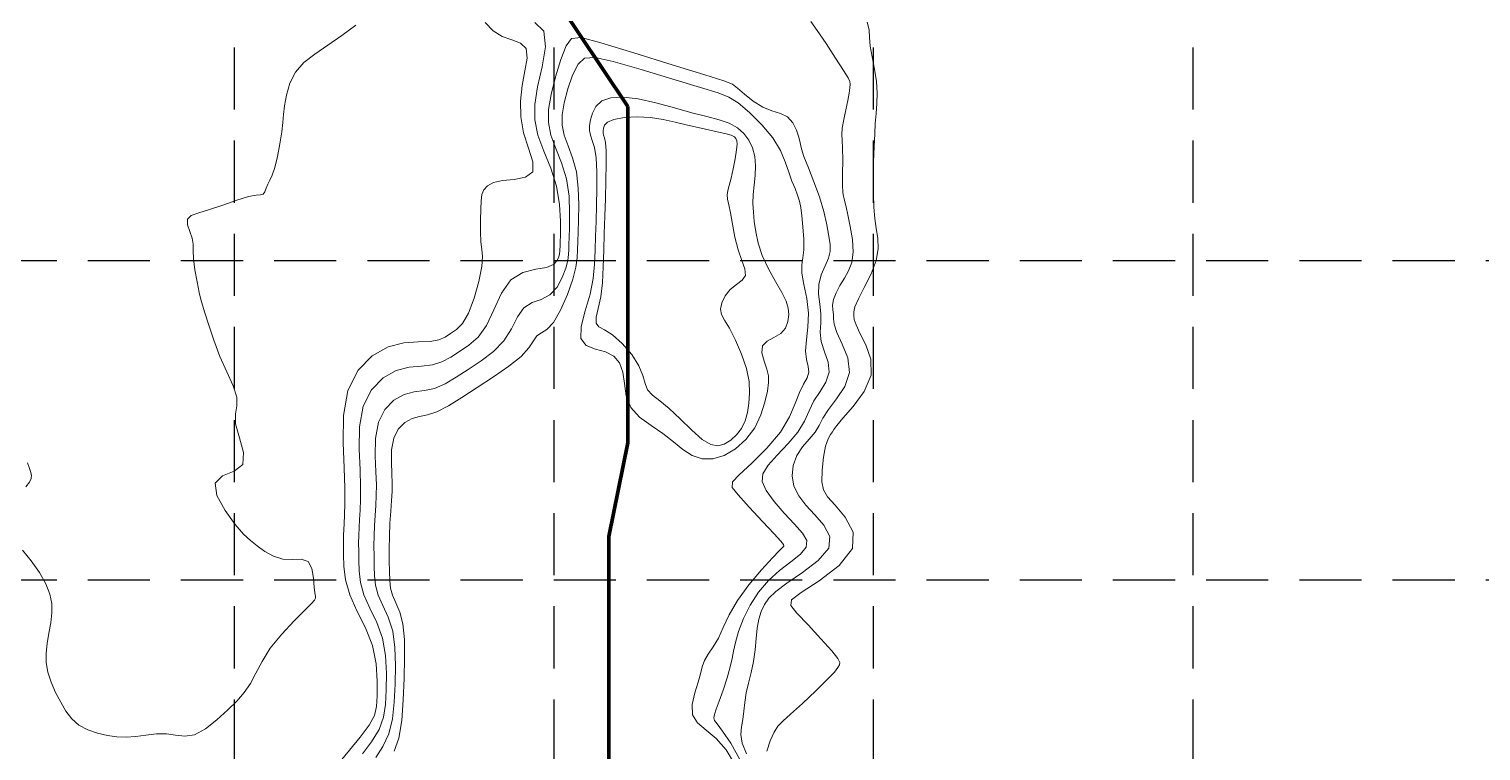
# Model space of a CAD drawing. Header units: inches. Extents: x 45655 to 51424, y 20024 to 23633.
# Drawn here: x 50011.4 to 50420.4, y 21870.3 to 22073.7 of the extents above; entities that cross this region are included whole.
import ezdxf

# ---------------------------------------------------------------- set-up
doc = ezdxf.new("R2010")
doc.units = ezdxf.units.IN
doc.header["$MEASUREMENT"] = 0
doc.linetypes.add('HIDDEN', pattern=[0.375, 0.25, -0.125])
doc.layers.add('CREEK', color=5, linetype='Continuous', lineweight=211)
doc.layers.add('CTR', color=43, linetype='Continuous', lineweight=9)
doc.layers.add('GRID', color=254, linetype='HIDDEN')

msp = doc.modelspace()

# ---------------------------------------------------------------- linework, layer by layer
at = {"layer": 'CREEK'}
for p, q in [((50158.98, 22083.55), (50180.07, 22051.93)), ((50180.07, 22051.93), (50180.07, 22030.86)), ((50180.07, 22030.86), (50180.07, 21957.08)), ((50180.07, 21957.08), (50174.79, 21930.73)), ((50174.79, 21930.73), (50174.79, 21846.41))]:
    msp.add_line(p, q, dxfattribs=at)
at = {"layer": 'CTR', "color": 5}
for points, elevation in [([(50099.1, 21867.32), (50101.67, 21870.56), (50104.68, 21874.22), (50107.25, 21877.6), (50108.72, 21880.3), (50109.3, 21882.81), (50109.47, 21885.85), (50109.51, 21889.97), (50109.2, 21894.87), (50108.16, 21900.04), (50106.17, 21905.03), (50103.8, 21909.78), (50101.76, 21914.3), (50100.59, 21918.56), (50100.14, 21922.38), (50100.04, 21925.54), (50100, 21927.9), (50099.98, 21929.67), (50100, 21931.15), (50100.07, 21932.63), (50100.17, 21934.41), (50100.29, 21936.77), (50100.37, 21939.99), (50100.36, 21944.34), (50100.18, 21950.05), (50099.89, 21957.16), (50100.03, 21964.81), (50101.28, 21971.91), (50104.11, 21977.58), (50108.09, 21981.68), (50112.59, 21984.22), (50117.04, 21985.34), (50121.07, 21985.61), (50124.39, 21985.69), (50126.83, 21986.13), (50128.63, 21986.92), (50130.19, 21987.9), (50131.82, 21989.04), (50133.51, 21990.77), (50135.21, 21993.62), (50136.81, 21997.85), (50138.13, 22002.62), (50138.96, 22006.81), (50139.17, 22009.62), (50138.98, 22011.63), (50138.71, 22013.74), (50138.58, 22016.62), (50138.59, 22019.89), (50138.66, 22022.95), (50138.76, 22025.32), (50139.01, 22027.08), (50139.57, 22028.43), (50140.6, 22029.56), (50142.3, 22030.44), (50144.82, 22031.02), (50148.12, 22031.37), (50151.32, 22031.98), (50153.31, 22033.48), (50153.34, 22036.3), (50152.11, 22040.14), (50150.69, 22044.52), (50149.92, 22049), (50149.85, 22053.45), (50150.33, 22057.81), (50151.13, 22061.97), (50151.7, 22065.56), (50151.43, 22068.23), (50149.88, 22069.75), (50147.44, 22070.65), (50144.7, 22071.63), (50142.14, 22073.26), (50139.88, 22075.57)], 568), ([(50105.38, 21869.5), (50107.89, 21872.88), (50110.03, 21876.38), (50111.28, 21879.82), (50111.82, 21883.42), (50112, 21887.48), (50112.08, 21892.16), (50111.86, 21897.17), (50111.01, 21902.05), (50109.4, 21906.5), (50107.46, 21910.53), (50105.78, 21914.25), (50104.83, 21917.77), (50104.45, 21921.03), (50104.35, 21923.97), (50104.3, 21926.54), (50104.28, 21928.86), (50104.32, 21931.04), (50104.42, 21933.23), (50104.56, 21935.55), (50104.7, 21938.13), (50104.8, 21941.12), (50104.82, 21944.81), (50104.67, 21949.51), (50104.43, 21955.33), (50104.54, 21961.59), (50105.57, 21967.41), (50107.88, 21972.06), (50111.15, 21975.41), (50114.83, 21977.49), (50118.49, 21978.42), (50121.94, 21978.74), (50125.04, 21979.08), (50127.74, 21979.94), (50130.21, 21981.26), (50132.68, 21982.85), (50135.29, 21984.63), (50137.92, 21986.93), (50140.33, 21990.2), (50142.4, 21994.62), (50144.51, 21999.3), (50147.12, 22003.09), (50150.52, 22005.16), (50154.15, 22006.03), (50157.22, 22006.57), (50159.18, 22007.41), (50160.2, 22008.5), (50160.66, 22009.57), (50160.87, 22010.42), (50160.96, 22011.09), (50160.99, 22011.67), (50161, 22012.32), (50161.04, 22013.53), (50161.1, 22015.81), (50161.14, 22019.55), (50160.9, 22024.32), (50160.04, 22029.48), (50158.38, 22034.55), (50156.41, 22039.35), (50154.74, 22043.87), (50153.9, 22048.14), (50153.9, 22052.51), (50154.68, 22057.45), (50155.99, 22063.12), (50156.95, 22068.69), (50156.48, 22073.12), (50153.94, 22075.6)], 566), ([(50231.68, 22075.85), (50233.44, 22073.28), (50235.94, 22069.61), (50238.63, 22065.54), (50240.86, 22062.09), (50242.13, 22060.01), (50242.62, 22058.92), (50242.69, 22058.15), (50242.63, 22057.14), (50242.44, 22055.67), (50242.07, 22053.63), (50241.51, 22051.01), (50240.91, 22048.22), (50240.49, 22045.79), (50240.37, 22044.02), (50240.46, 22042.39), (50240.59, 22040.12), (50240.61, 22036.76), (50240.59, 22032.97), (50240.58, 22029.72), (50240.67, 22027.7), (50240.82, 22026.61), (50241.02, 22025.89), (50241.24, 22025), (50241.55, 22023.6), (50242.04, 22021.35), (50242.73, 22018.12), (50243.35, 22014.4), (50243.58, 22010.84), (50243.18, 22007.97), (50242.26, 22005.63), (50241.08, 22003.54), (50239.83, 22001.45), (50238.74, 21999.42), (50238.01, 21997.55), (50237.78, 21995.96), (50237.87, 21994.58), (50237.99, 21993.33), (50238, 21992.09), (50238.18, 21990.52), (50238.96, 21988.23), (50240.51, 21984.97), (50242.05, 21981.05), (50242.5, 21976.94), (50241.23, 21973.03), (50238.91, 21969.49), (50236.59, 21966.49), (50235.04, 21964.07), (50233.98, 21962.04), (50232.83, 21960.15), (50231.2, 21958.17), (50229.33, 21955.99), (50227.7, 21953.52), (50226.67, 21950.74), (50226.37, 21947.81), (50226.89, 21944.91), (50228.24, 21942.21), (50230.26, 21939.58), (50232.74, 21936.87), (50235.29, 21933.92), (50236.96, 21930.76), (50236.67, 21927.41), (50233.74, 21923.93), (50229.3, 21920.57), (50224.91, 21917.61), (50221.78, 21915.26), (50219.81, 21913.32), (50218.57, 21911.52), (50217.65, 21909.61), (50216.97, 21907.46), (50216.5, 21904.94), (50216.2, 21902), (50215.92, 21898.78), (50215.51, 21895.52), (50214.85, 21892.41), (50214.09, 21889.44), (50213.44, 21886.64), (50213.04, 21883.97), (50212.78, 21881.47), (50212.49, 21879.18), (50212.11, 21877.06), (50211.92, 21874.9), (50212.33, 21872.45), (50213.55, 21869.48)], 566), ([(50247.55, 22075.63), (50248.03, 22073.5), (50248.17, 22071.39), (50248.38, 22068.93), (50248.92, 22065.87), (50249.6, 22062.41), (50250.14, 22058.93), (50250.32, 22055.7), (50250.22, 22052.71), (50250.01, 22049.89), (50249.8, 22047.15), (50249.63, 22044.16), (50249.47, 22040.6), (50249.33, 22036.29), (50249.25, 22031.64), (50249.26, 22027.23), (50249.4, 22023.51), (50249.67, 22020.36), (50250.05, 22017.53), (50250.48, 22014.76), (50250.62, 22011.83), (50250.07, 22008.5), (50248.6, 22004.7), (50246.71, 22000.9), (50245.04, 21997.69), (50244.08, 21995.49), (50243.75, 21994.07), (50243.74, 21993.01), (50243.88, 21991.89), (50244.37, 21990.36), (50245.43, 21988.06), (50247.12, 21984.78), (50248.56, 21980.72), (50248.65, 21976.21), (50246.68, 21971.59), (50243.59, 21967.38), (50240.67, 21964.06), (50238.94, 21962), (50238.14, 21960.87), (50237.7, 21960.18), (50237.15, 21959.45), (50236.48, 21958.28), (50235.8, 21956.21), (50235.19, 21953.04), (50234.8, 21949.41), (50234.75, 21946.15), (50235.21, 21943.83), (50236.37, 21941.91), (50238.46, 21939.57), (50241.33, 21936.2), (50243.56, 21931.99), (50243.34, 21927.3), (50239.61, 21922.56), (50234.01, 21918.26), (50228.91, 21914.93), (50226.23, 21912.87), (50225.98, 21911.3), (50227.7, 21909.16), (50230.86, 21905.8), (50234.5, 21901.9), (50237.56, 21898.5), (50239.26, 21896.36), (50239.81, 21895.22), (50239.71, 21894.53), (50239.29, 21893.77), (50238.27, 21892.54), (50236.25, 21890.42), (50233.02, 21887.24), (50229.28, 21883.69), (50225.95, 21880.63), (50223.72, 21878.66), (50222.34, 21877.26), (50221.29, 21875.59), (50220.21, 21873.11), (50219.25, 21870.19)], 568), ([(50111.66, 21966.52), (50114.2, 21969.14), (50117.07, 21970.75), (50119.95, 21971.5), (50122.8, 21971.87), (50125.69, 21972.47), (50128.66, 21973.74), (50131.79, 21975.6), (50135.16, 21977.8), (50138.76, 21980.19), (50142.26, 21982.82), (50145.2, 21985.85), (50147.32, 21989.28), (50149.01, 21992.61), (50150.82, 21995.18), (50153.13, 21996.64), (50155.72, 21997.55), (50158.17, 21998.8), (50160.16, 22000.98), (50161.64, 22003.72), (50162.63, 22006.38), (50163.17, 22008.51), (50163.39, 22010.18), (50163.46, 22011.6), (50163.5, 22013.08), (50163.56, 22015.02), (50163.64, 22017.85), (50163.71, 22021.86), (50163.53, 22026.61), (50162.82, 22031.48), (50161.46, 22035.99), (50159.83, 22040.09), (50158.45, 22043.86), (50157.75, 22047.4), (50157.77, 22051.08), (50158.46, 22055.3), (50159.72, 22060.23), (50161.27, 22065.14), (50162.77, 22069.02), (50164.21, 22071.08), (50166.92, 22071.32), (50172.5, 22069.86), (50181.83, 22067.03), (50192.63, 22063.67), (50201.8, 22060.8), (50207.11, 22059.12), (50209.56, 22058.15), (50211.02, 22057.09), (50212.96, 22055.4), (50215.43, 22053.41), (50218.11, 22051.71), (50220.7, 22050.69), (50223.07, 22049.97), (50225.04, 22048.97), (50226.54, 22047.3), (50227.59, 22045.26), (50228.24, 22043.28), (50228.61, 22041.65), (50228.98, 22040), (50229.68, 22037.77), (50230.94, 22034.59), (50232.51, 22030.69), (50234.06, 22026.48), (50235.28, 22022.35), (50236.16, 22018.57), (50236.76, 22015.4), (50237.1, 22013.01), (50237.1, 22011.07), (50236.62, 22009.17), (50235.66, 22006.96), (50234.59, 22004.44), (50233.88, 22001.76), (50233.84, 21998.99), (50234.19, 21996.22), (50234.48, 21993.51), (50234.42, 21990.9), (50234.29, 21988.31), (50234.57, 21985.64), (50235.49, 21982.78), (50236.48, 21979.86), (50236.79, 21976.99), (50235.9, 21974.25), (50234.25, 21971.59), (50232.5, 21968.92), (50231.15, 21966.15), (50229.83, 21963.23), (50227.97, 21960.13), (50225.23, 21956.89), (50222.18, 21953.69), (50219.6, 21950.83), (50218.14, 21948.43), (50217.94, 21946.2), (50219.02, 21943.67), (50221.28, 21940.58), (50224.16, 21937.26), (50227.01, 21934.17), (50229.25, 21931.66), (50230.47, 21929.6), (50230.35, 21927.72), (50228.72, 21925.78), (50226.02, 21923.63), (50222.86, 21921.16), (50219.75, 21918.28), (50216.94, 21915.01), (50214.55, 21911.42), (50212.67, 21907.61), (50211.3, 21903.95), (50210.39, 21900.81), (50209.87, 21898.44), (50209.49, 21896.38), (50208.95, 21893.99), (50208.04, 21890.87), (50206.93, 21887.44), (50205.85, 21884.35), (50205.02, 21882.07), (50204.52, 21880.55), (50204.33, 21879.59), (50204.52, 21878.91), (50205.26, 21877.9), (50206.76, 21875.91), (50209.08, 21872.44), (50211.65, 21867.85)], 564), ([(50115.44, 21961), (50117.26, 21962.86), (50119.32, 21964.02), (50121.41, 21964.58), (50123.67, 21965.01), (50126.33, 21965.85), (50129.58, 21967.54), (50133.37, 21969.94), (50137.65, 21972.76), (50142.23, 21975.75), (50146.6, 21978.71), (50150.08, 21981.49), (50152.24, 21983.93), (50153.52, 21985.9), (50154.51, 21987.29), (50155.74, 21988.11), (50157.3, 21989.07), (50159.13, 21991.04), (50161.15, 21994.55), (50163.09, 21998.93), (50164.61, 22003.2), (50165.46, 22006.59), (50165.82, 22009.26), (50165.93, 22011.55), (50166, 22013.85), (50166.09, 22016.52), (50166.19, 22019.89), (50166.27, 22024.16), (50166.15, 22028.89), (50165.61, 22033.47), (50164.54, 22037.44), (50163.25, 22040.84), (50162.15, 22043.84), (50161.59, 22046.65), (50161.62, 22049.57), (50162.16, 22052.92), (50163.19, 22056.84), (50164.54, 22060.73), (50166.11, 22063.84), (50167.92, 22065.51), (50170.86, 22065.73), (50176.01, 22064.6), (50183.89, 22062.33), (50192.82, 22059.62), (50200.58, 22057.26), (50205.55, 22055.75), (50208.59, 22054.57), (50211.16, 22052.92), (50214.38, 22050.22), (50217.87, 22046.75), (50220.94, 22043.04), (50223.06, 22039.51), (50224.42, 22036.28), (50225.41, 22033.41), (50226.33, 22030.9), (50227.19, 22028.75), (50227.91, 22026.89), (50228.42, 22025.25), (50228.79, 22023.45), (50229.1, 22021.11), (50229.42, 22017.98), (50229.64, 22014.56), (50229.63, 22011.5), (50229.36, 22009.23), (50229.08, 22007.3), (50229.12, 22004.97), (50229.71, 22001.73), (50230.49, 21997.83), (50230.97, 21993.7), (50230.84, 21989.72), (50230.41, 21986.11), (50230.17, 21983.04), (50230.45, 21980.61), (50230.92, 21978.67), (50231.08, 21977.03), (50230.57, 21975.47), (50229.59, 21973.69), (50228.42, 21971.34), (50227.26, 21968.22), (50225.67, 21964.41), (50223.1, 21960.11), (50219.28, 21955.6), (50215.03, 21951.4), (50211.5, 21948.14), (50209.62, 21946.13), (50209.52, 21944.58), (50211.16, 21942.43), (50214.3, 21938.96), (50218.05, 21934.93), (50221.29, 21931.46), (50223.21, 21929.39), (50223.99, 21928.44), (50224.05, 21928.04), (50223.7, 21927.64), (50222.73, 21926.69), (50220.8, 21924.71), (50217.75, 21921.34), (50214.2, 21917.11), (50210.97, 21912.67), (50208.64, 21908.62), (50206.99, 21905.08), (50205.6, 21902.09), (50204.14, 21899.63), (50202.75, 21897.58), (50201.66, 21895.76), (50201.02, 21894.01), (50200.56, 21892.06), (50199.95, 21889.65), (50198.99, 21886.65), (50198.2, 21883.42), (50198.28, 21880.49), (50199.73, 21878.21), (50202.16, 21876.17), (50205.02, 21873.78), (50207.8, 21870.61), (50210.17, 21866.67)], 562), ([(50219.28, 21977.92), (50219.71, 21975.99), (50219.74, 21974.08), (50219.4, 21971.72), (50218.73, 21968.59), (50217.6, 21965), (50215.84, 21961.36), (50213.37, 21958.08), (50210.4, 21955.41), (50207.22, 21953.52), (50204.08, 21952.59), (50201.07, 21952.61), (50198.23, 21953.53), (50195.59, 21955.24), (50192.94, 21957.45), (50189.98, 21959.79), (50186.64, 21962.03), (50183.39, 21964.36), (50180.93, 21967.07), (50179.67, 21970.34), (50179.16, 21973.83), (50178.71, 21977.07), (50177.74, 21979.63), (50176.14, 21981.51), (50173.85, 21982.77), (50171.03, 21983.56), (50168.39, 21984.54), (50166.83, 21986.49), (50166.94, 21989.92), (50168.12, 21994.34), (50169.49, 21999.04), (50170.33, 22003.42), (50170.71, 22007.5), (50170.87, 22011.44), (50170.99, 22015.39), (50171.14, 22019.52), (50171.28, 22023.97), (50171.39, 22028.76), (50171.4, 22033.46), (50171.19, 22037.46), (50170.7, 22040.33), (50170.09, 22042.32), (50169.57, 22043.81), (50169.3, 22045.16), (50169.3, 22046.56), (50169.56, 22048.16), (50170.11, 22050.04), (50171.11, 22051.93), (50172.79, 22053.47), (50175.34, 22054.35), (50178.77, 22054.55), (50183.02, 22054.06), (50187.98, 22052.96), (50193.2, 22051.54), (50198.13, 22050.16), (50202.35, 22049.09), (50205.83, 22048.19), (50208.66, 22047.19), (50210.95, 22045.91), (50212.75, 22044.3), (50214.14, 22042.4), (50215.17, 22040.21), (50215.83, 22037.79), (50216.1, 22035.19), (50216, 22032.48), (50215.69, 22029.75), (50215.42, 22027.1), (50215.34, 22024.59), (50215.46, 22022.1), (50215.72, 22019.46), (50216.11, 22016.55), (50216.8, 22013.35), (50217.97, 22009.87), (50219.73, 22006.19), (50221.72, 22002.6), (50223.5, 21999.46), (50224.68, 21997.03), (50225.28, 21995.07), (50225.43, 21993.25), (50225.18, 21991.32), (50224.47, 21989.45), (50223.15, 21987.89), (50221.24, 21986.79), (50219.3, 21985.79), (50218.01, 21984.48), (50217.88, 21982.51), (50218.51, 21980.18), (50219.28, 21977.92)], 558), ([(50208.7, 21989.39), (50210.42, 21986.07), (50212.15, 21982.11), (50213.52, 21978.06), (50214.23, 21974.4), (50214.38, 21971.15), (50214.19, 21968.26), (50213.79, 21965.64), (50213.14, 21963.3), (50212.14, 21961.2), (50210.75, 21959.35), (50209.07, 21957.84), (50207.27, 21956.77), (50205.46, 21956.3), (50203.45, 21956.64), (50201.03, 21958.08), (50198.08, 21960.68), (50194.86, 21963.84), (50191.77, 21966.79), (50189.11, 21968.94), (50187.06, 21970.53), (50185.68, 21972.05), (50184.95, 21973.87), (50184.36, 21976.13), (50183.24, 21978.85), (50181.18, 21982.02), (50178.52, 21985.11), (50175.82, 21987.56), (50173.56, 21988.97), (50171.96, 21989.82), (50171.16, 21990.81), (50171.22, 21992.51), (50171.79, 21995), (50172.47, 21998.27), (50172.93, 22002.23), (50173.18, 22006.68), (50173.34, 22011.39), (50173.48, 22016.16), (50173.65, 22021.02), (50173.82, 22026), (50173.95, 22031.07), (50174.03, 22035.74), (50173.98, 22039.45), (50173.78, 22041.78), (50173.51, 22043.07), (50173.27, 22043.8), (50173.15, 22044.41), (50173.15, 22045.06), (50173.28, 22045.79), (50173.57, 22046.65), (50174.39, 22047.53), (50176.13, 22048.28), (50179.05, 22048.78), (50182.72, 22048.96), (50186.53, 22048.8), (50190.03, 22048.27), (50193.39, 22047.49), (50196.9, 22046.62), (50200.73, 22045.76), (50204.44, 22044.99), (50207.41, 22044.33), (50209.23, 22043.78), (50210.13, 22043.31), (50210.52, 22042.84), (50210.77, 22042.25), (50210.86, 22041.29), (50210.73, 22039.65), (50210.34, 22037.19), (50209.78, 22034.33), (50209.18, 22031.68), (50208.65, 22029.68), (50208.27, 22028.21), (50208.11, 22027.01), (50208.21, 22025.8), (50208.53, 22024.23), (50209, 22021.95), (50209.55, 22018.75), (50210.24, 22015.06), (50211.13, 22011.47), (50212.21, 22008.49), (50213.07, 22006.12), (50213.2, 22004.31), (50212.28, 22002.93), (50210.68, 22001.71), (50208.92, 22000.33), (50207.5, 21998.54), (50206.55, 21996.58), (50206.18, 21994.76), (50206.47, 21993.25), (50207.34, 21991.66), (50208.7, 21989.39)], 556), ([(50109.1, 21868.43), (50111.08, 21871.55), (50112.8, 21875.14), (50113.85, 21879.33), (50114.33, 21884.04), (50114.54, 21889.11), (50114.65, 21894.35), (50114.51, 21899.45), (50113.87, 21904.07), (50112.62, 21907.97), (50111.11, 21911.27), (50109.8, 21914.21), (50109.05, 21916.98), (50108.75, 21919.68), (50108.66, 21922.4), (50108.61, 21925.2), (50108.58, 21928.05), (50108.62, 21930.94), (50108.76, 21933.84), (50108.95, 21936.69), (50109.13, 21939.49), (50109.24, 21942.25), (50109.27, 21945.28), (50109.16, 21948.96), (50108.97, 21953.5), (50109.05, 21958.38), (50109.86, 21962.91), (50111.66, 21966.52)], 564), ([(50114.28, 21870.21), (50115.58, 21873.9), (50116.42, 21878.85), (50116.85, 21884.66), (50117.08, 21890.75), (50117.22, 21896.53), (50117.16, 21901.74), (50116.73, 21906.09), (50115.84, 21909.44), (50114.76, 21912.02), (50113.81, 21914.16), (50113.27, 21916.19), (50113.05, 21918.33), (50112.98, 21920.84), (50112.91, 21923.84), (50112.88, 21927.24), (50112.93, 21930.84), (50113.1, 21934.44), (50113.34, 21937.84), (50113.55, 21940.85), (50113.68, 21943.38), (50113.72, 21945.75), (50113.65, 21948.42), (50113.51, 21951.66), (50113.57, 21955.15), (50114.15, 21958.4), (50115.44, 21961)], 562)]:
    msp.add_lwpolyline(points, dxfattribs=dict(at, elevation=elevation))
at = {"layer": 'CTR', "elevation": 572}
for points in [[(50057.63, 22013.09), (50057.37, 22014.76), (50056.72, 22016.65), (50056.09, 22018.55), (50056.07, 22020.15), (50057.12, 22021.18), (50059.23, 22021.94), (50062.28, 22022.83), (50066.05, 22024.13), (50069.93, 22025.52), (50073.23, 22026.56), (50075.42, 22026.96), (50076.68, 22027.03), (50077.39, 22027.22), (50077.86, 22027.89), (50078.27, 22028.9), (50078.72, 22030.02), (50079.28, 22031.12), (50079.95, 22032.54), (50080.68, 22034.68), (50081.43, 22037.79), (50082.1, 22041.37), (50082.61, 22044.73), (50082.92, 22047.36), (50083.14, 22049.63), (50083.43, 22052.1), (50083.93, 22055.14), (50084.87, 22058.46), (50086.46, 22061.61), (50088.84, 22064.27), (50091.93, 22066.66), (50095.58, 22069.14), (50099.57, 22071.95), (50103.46, 22074.79)], [(50009.57, 21926.87), (50012.06, 21923.83), (50014.35, 21920.54), (50016.18, 21917.35), (50017.33, 21914.51), (50017.86, 21911.89), (50017.9, 21909.24), (50017.56, 21906.38), (50017.03, 21903.44), (50016.53, 21900.55), (50016.26, 21897.83), (50016.3, 21895.2), (50016.76, 21892.51), (50017.68, 21889.67), (50018.94, 21886.78), (50020.37, 21884.01), (50021.84, 21881.49), (50023.5, 21879.31), (50025.51, 21877.53), (50027.98, 21876.21), (50030.74, 21875.29), (50033.55, 21874.67), (50036.21, 21874.3), (50038.81, 21874.18), (50041.49, 21874.32), (50044.36, 21874.71), (50047.3, 21875.09), (50050.12, 21875.15), (50052.72, 21874.74), (50055.28, 21874.43), (50058.03, 21874.87), (50061.13, 21876.56), (50064.37, 21879.09), (50067.4, 21881.84), (50069.96, 21884.36), (50072.08, 21886.76), (50073.83, 21889.31), (50075.37, 21892.23), (50077.07, 21895.54), (50079.4, 21899.23), (50082.62, 21903.19), (50086.12, 21906.96), (50089.12, 21909.96), (50090.99, 21911.84), (50091.88, 21912.83), (50092.15, 21913.39), (50092.12, 21913.93), (50091.93, 21914.85), (50091.72, 21916.47), (50091.52, 21918.98), (50091.07, 21921.67), (50090.02, 21923.65), (50088.13, 21924.32), (50085.66, 21924.25), (50082.95, 21924.31), (50080.33, 21925.14), (50077.9, 21926.53), (50075.72, 21928.09), (50073.8, 21929.57), (50071.84, 21931.38), (50069.49, 21934.11), (50066.67, 21938.03), (50064.37, 21942.3), (50063.89, 21945.8), (50065.97, 21947.78), (50069.19, 21949.1), (50071.62, 21951.02), (50071.86, 21954.4), (50070.74, 21958.56), (50069.63, 21962.46), (50069.55, 21965.32), (50069.97, 21967.59), (50070, 21970.02), (50068.98, 21973.2), (50067.19, 21977.09), (50065.2, 21981.45), (50063.45, 21986.03), (50062.04, 21990.32), (50061, 21993.73), (50060.33, 21995.91), (50059.84, 21997.55), (50059.37, 21999.52), (50058.76, 22002.45), (50058.15, 22005.88), (50057.75, 22009.02), (50057.65, 22011.34), (50057.63, 22013.09)], [(50011.04, 21951.48), (50011.51, 21950.13), (50011.9, 21949), (50012.12, 21947.99), (50012.03, 21947.03), (50011.53, 21946.03), (50010.54, 21944.72)]]:
    msp.add_lwpolyline(points, dxfattribs=at)
at = {"layer": 'GRID', "linetype": 'HIDDEN', "ltscale": 70}
for p, q in [((50069.24, 23538.55), (50069.24, 20388.15)), ((50159.24, 23538.55), (50159.24, 20388.15)), ((50249.24, 23538.55), (50249.24, 20388.15)), ((50339.24, 23538.55), (50339.24, 20388.15)), ((45749.24, 22008.55), (51329.24, 22008.55)), ((45749.24, 21918.55), (51329.24, 21918.55))]:
    msp.add_line(p, q, dxfattribs=at)

doc.saveas('drawing.dxf')
